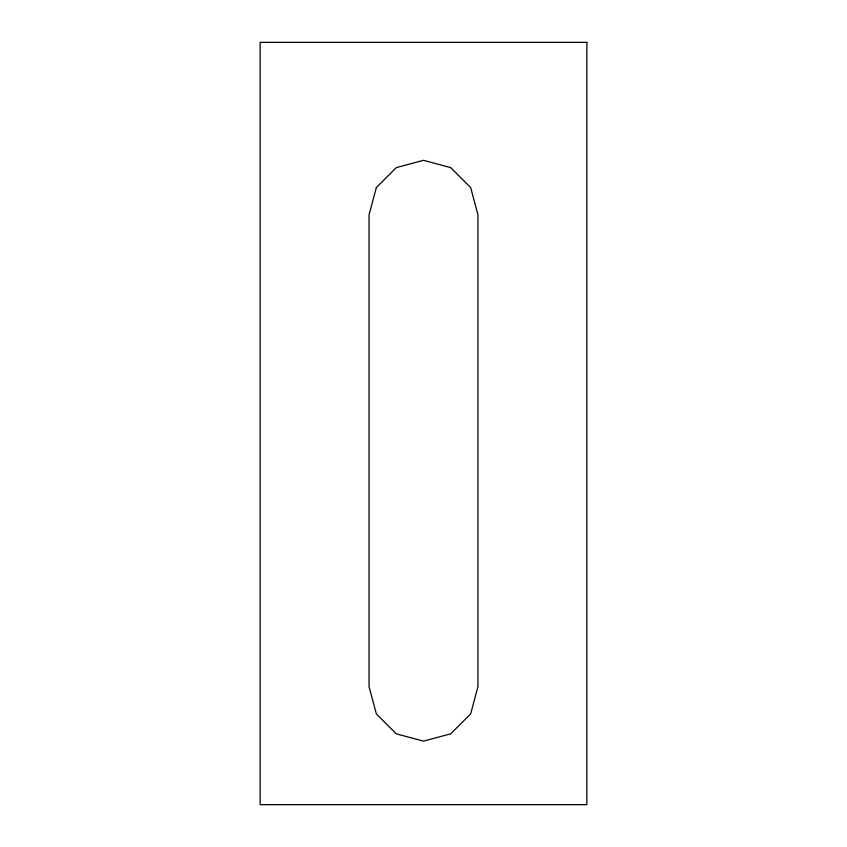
<?xml version="1.0" encoding="UTF-8"?>
<svg xmlns="http://www.w3.org/2000/svg" width="847" height="847" viewBox="0 0 847 847"><rect width="100%" height="100%" fill="white"/><g stroke="black" fill="none" stroke-linecap="round" stroke-linejoin="round"><path stroke-width="1.27" d="M376.343 187.558L369.048 214.778L369.048 686.673L376.343 713.894L396.28 733.83L423.5 741.125L450.72 733.83L470.657 713.894L477.952 686.673L477.952 214.778L470.657 187.558L450.72 167.621L423.5 160.327L396.28 167.621L376.343 187.558M586.855 42.35L260.145 42.35L260.145 804.65L586.855 804.65L586.855 42.35"/></g></svg>
